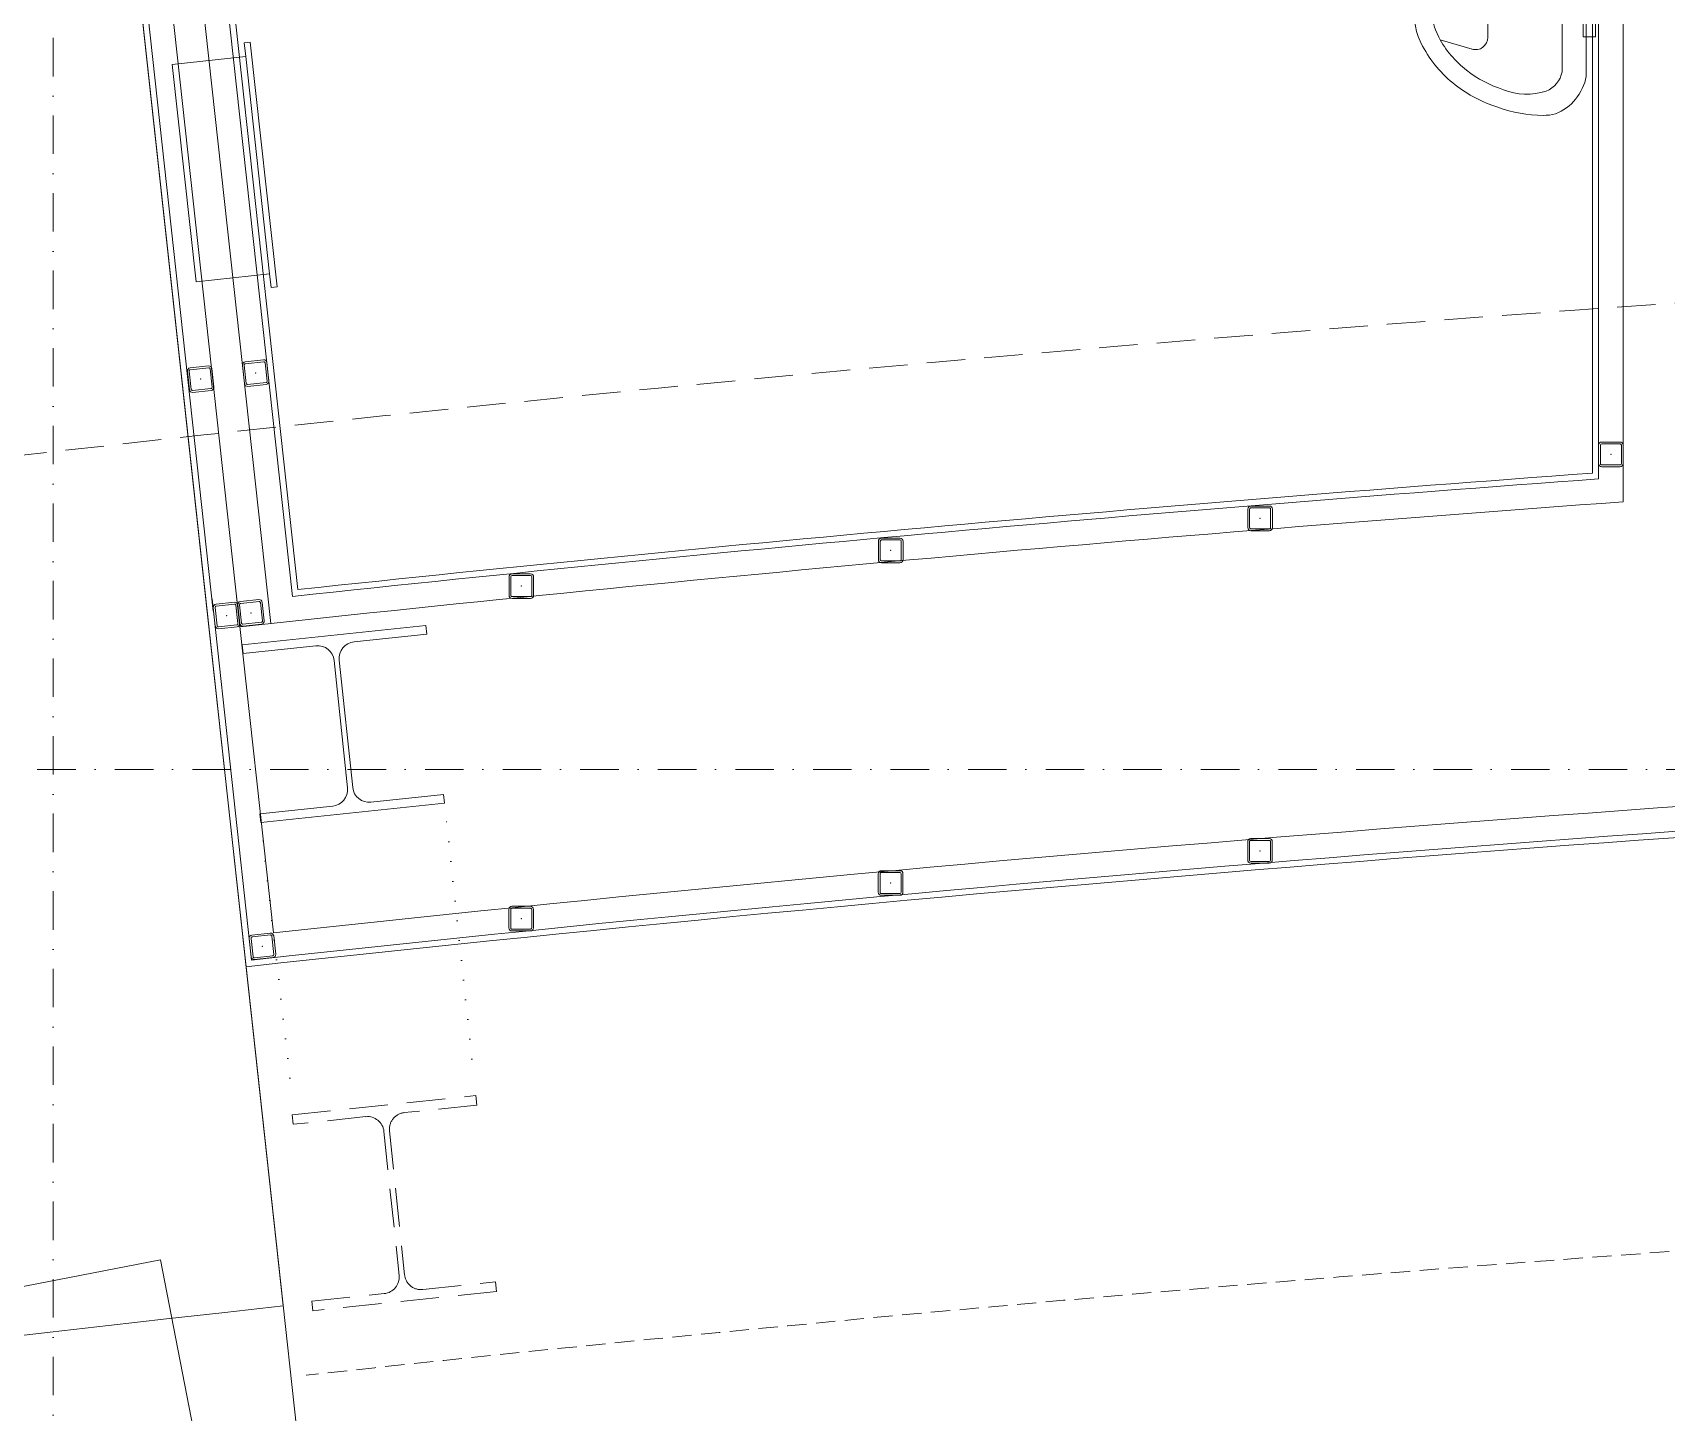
# Model space of a CAD drawing. Extents: x -1281 to 23780, y 0 to 7214.
# Drawn here: x 9964.1 to 10229.5, y 1880.6 to 2104.7 of the extents above; entities that cross this region are included whole.
import ezdxf

# ---------------------------------------------------------------- set-up
doc = ezdxf.new("R2010")
doc.units = 0
doc.header["$LTSCALE"] = 25
doc.header["$MEASUREMENT"] = 0
for name, pattern in [('DASHDOT2', [0.5, 0.25, -0.125, 0, -0.125]), ('DOT2', [0.125, 0, -0.125]), ('HIDDEN', [0.375, 0.25, -0.125])]:
    doc.linetypes.add(name, pattern=pattern)
doc.layers.get('0').update_dxf_attribs({"color": 9, "lineweight": 9})
for name, color, linetype, lineweight in [('04', 9, 'Continuous', 9), ('05V', 9, 'Continuous', 9), ('06C', 9, 'Continuous', 9), ('06D', 9, 'Continuous', 9), ('10', 9, 'Continuous', 9), ('11', 9, 'Continuous', 9), ('20', 9, 'DOT2', 9), ('24', 9, 'DASHDOT2', 9), ('35', 9, 'Continuous', 9)]:
    doc.layers.add(name, color=color, linetype=linetype, lineweight=lineweight)

# ---------------------------------------------------------------- blocks, each defined once
blk = doc.blocks.new('v-ak-kagıt kutusu-p-s')
blk.add_line((-177.5, -10), (177.5, -10))
blk.add_lwpolyline([(-200, 0), (200, 0), (200, -10), (177.5, -10), (177.5, -130), (-177.5, -130), (-177.5, -10), (-200, -10), (-200, 0)], close=True)
blk = doc.blocks.new('v-k-pisuar01-p-s')
at = {"linetype": 'DOT2'}
blk.add_line((0, -33), (0, 5), dxfattribs=at)
for p, q in [((-6.98, -18.56), (-5.47, -23.73)), ((-5.07, -16), (4.66, -16)), ((6.59, -18.52), (5.19, -23.78))]:
    blk.add_line(p, q)
for points in [[(11.42, 0), (-11.42, 0, 0.252384), (-17.51, -5, 0.055826), (-17.74, -7, 0.088182), (-16.42, -14.39, 0.087476), (-12.79, -21.28, 0.105521), (-6.48, -26.6, 0.141396), (0.13, -28, 0.121036), (6.87, -26.29, 0.105521), (12.81, -21.28, 0.087476), (16.45, -14.39, 0.088182), (17.76, -7, 0.066704), (17.51, -5, 0.252384), (11.42, 0)], [(13.57, -13.47, 0.172375), (13.81, -6.52, 0.252384), (10.66, -3.93), (-10.66, -3.93, 0.252384), (-13.81, -6.52, 0.172375), (-13.57, -13.47, 0.087476), (-10.42, -19.44, 0.105521), (-5.06, -23.95, 0.144004), (0.01, -25, 0.123151), (5.45, -23.64, 0.105521), (10.44, -19.44, 0.087476), (13.59, -13.47)]]:
    blk.add_lwpolyline(points, format="xyb")
blk.add_lwpolyline([(-5, -0.5), (-5, 1.5), (5, 1.5), (5, -0.5)], close=True)
for centre, radius, start, end in [((1.16, -7.48), 15.9, 200.6506, 202.1301), ((-1.14, -7.48), 15.9, 337.8699, 339.3494), ((-5.07, -18), 2, 90, 196.3895), ((4.66, -18), 2, 345.0686, 90)]:
    blk.add_arc(centre, radius, start, end)
blk = doc.blocks.new('A$C74064896')
at = {"layer": '05V', "xscale": -1, "rotation": 270}
blk.add_blockref('v-k-pisuar01-p-s', (-251, -121), dxfattribs=at)
at = {"layer": '05V', "linetype": 'Continuous', "xscale": -0.0999999999985448, "yscale": 0.0999999999985448, "zscale": 0.0999999999985448, "rotation": 276.2585252953874}
blk.add_blockref('v-ak-kagıt kutusu-p-s', (-465.82, -146.71), dxfattribs=at)
blk = doc.blocks.new('p-audi_arac')
at = {"layer": '06D', "lineweight": 0, "flags": 128}
blk.add_lwpolyline([(695.6, 0.8), (-4.4, 0.8), (-4.4, 400.8), (695.6, 400.8)], close=True, dxfattribs=at)
blk = doc.blocks.new('Prf-40x40')
for points in [[(1.5, -2), (-1.5, -2, -0.414214), (-2, -1.5), (-2, 1.5, -0.414214), (-1.5, 2), (1.5, 2, -0.414214), (2, 1.5), (2, -1.5, -0.414214)], [(1.5, -1.7), (-1.5, -1.7, -0.414214), (-1.7, -1.5), (-1.7, 1.5, -0.414214), (-1.5, 1.7), (1.5, 1.7, -0.414214), (1.7, 1.5), (1.7, -1.5, -0.414214)]]:
    blk.add_lwpolyline(points, format="xyb", close=True)
blk.add_point((0, 0))
blk = doc.blocks.new('prf-300')
at = {"linetype": 'Continuous'}
for p, q in [((0, 29), (30, 29)), ((0, 29), (0, 27.6)), ((0, 27.6), (11.88, 27.6)), ((30, 27.6), (18.13, 27.6)), ((30, 29), (30, 27.6)), ((14.58, 24.9), (14.58, 4.1)), ((15.43, 24.9), (15.43, 4.1)), ((0, 1.4), (11.88, 1.4)), ((0, 0), (0, 1.4)), ((30, 1.4), (18.13, 1.4)), ((30, 0), (30, 1.4)), ((0, 0), (30, 0))]:
    blk.add_line(p, q, dxfattribs=at)
for centre, start, end in [((11.88, 24.9), 0, 90), ((18.13, 24.9), 90, 180), ((11.88, 4.1), 270, 0), ((18.13, 4.1), 180, 270)]:
    blk.add_arc(centre, 2.7, start, end, dxfattribs=at)

msp = doc.modelspace()

# ---------------------------------------------------------------- linework, layer by layer
at = {"layer": '06C'}
msp.add_lwpolyline([(9998.81, 1952.98), (10012.63, 1826.73, -0.029535), (10726.45, 1862.43)], format="xyb", dxfattribs=at)
at = {"layer": '06D', "linetype": 'HIDDEN', "lineweight": 0}
for p, q in [((10006.29, 1928.94), (10036.13, 1932.07)), ((10036.13, 1932.07), (10036.29, 1930.53)), ((10036.29, 1930.53), (10024.51, 1929.3)), ((10006.45, 1927.4), (10006.29, 1928.94)), ((10018.24, 1928.64), (10006.45, 1927.4)), ((10021.21, 1926.23), (10023.66, 1902.86)), ((10022.1, 1926.33), (10024.56, 1902.96)), ((10039.47, 1900.25), (10009.64, 1897.12)), ((10027.52, 1900.55), (10039.31, 1901.79)), ((10039.31, 1901.79), (10039.47, 1900.25)), ((10009.47, 1898.66), (10021.26, 1899.9)), ((10009.64, 1897.12), (10009.47, 1898.66))]:
    msp.add_line(p, q, dxfattribs=at)
at = {"layer": '06D'}
for points in [[(9997.87, 2008.2), (9997.87, 2008.2, -0.009041), (10222.5, 2028.5), (10222.5, 2235), (10242.5, 2235), (10242.5, 2029.91)], [(9997.25, 2013.17), (10003.24, 1958.49, -0.029197), (10724.29, 1994.45, -0.029197)]]:
    msp.add_lwpolyline(points, format="xyb", dxfattribs=at)
for points in [[(9997.47, 2011.18), (9973.51, 2230.13)], [(9991.74, 2109.81), (10002.82, 2008.76)]]:
    msp.add_lwpolyline(points, dxfattribs=at)
at = {"layer": '06D', "linetype": 'HIDDEN', "lineweight": 0}
for centre, start, end in [((10024.79, 1926.61), 95.9961, 185.9961), ((10018.52, 1925.95), 5.9961, 95.9961), ((10020.98, 1902.58), 275.9961, 5.9961), ((10027.24, 1903.24), 185.9961, 275.9961)]:
    msp.add_arc(centre, 2.7, start, end, dxfattribs=at)
at = {"layer": '11'}
for points in [[(9992.5, 2010.64), (9967.4, 2240), (10052.5, 2240)], [(9993.49, 2010.75), (9968.51, 2239), (10051.5, 2239), (10051.5, 2231), (9995.71, 2231)], [(9995.71, 2110.25), (10006.36, 2013.14)], [(10002.27, 2013.71), (10002.28, 2013.71), (10002.28, 2013.71)]]:
    msp.add_lwpolyline(points, dxfattribs=at)
for points in [[(10006.36, 2013.14, -0.008533), (10218.5, 2032.22), (10218.5, 2231), (10143.5, 2231), (10143.5, 2239), (10321.5, 2239), (10321.5, 2231), (10246.5, 2231), (10246.5, 2034.2)], [(10217.5, 2230), (10217.5, 2033.15, 0.008456), (10007.23, 2014.24, 0.008495)], [(10007.23, 2014.24, 0.00004), (10007.23, 2014.24), (9996.68, 2110.55)], [(9992.28, 2012.62), (9998.81, 1952.98, -0.029399), (10724.25, 1989.45, -0.029399)], [(9993.28, 2012.73), (9999.7, 1954.08, -0.029359), (10724.25, 1990.45, -0.029359)]]:
    msp.add_lwpolyline(points, format="xyb", dxfattribs=at)
at = {"layer": '20', "linetype": 'HIDDEN', "lineweight": 0}
for points in [[(7497.5, 1433.22, -0.101512), (9968.66, 2228.47, -0.101512)], [(7129.5, 979.76, -0.152644), (10705.5, 2076.19, -0.10573)]]:
    msp.add_lwpolyline(points, format="xyb", dxfattribs=at)
at = {"layer": '20'}
for points in [[(10035.5, 1937.99), (10031.05, 1979.55)], [(10005.93, 1934.88), (10001.21, 1976.42)]]:
    msp.add_lwpolyline(points, dxfattribs=at)
at = {"layer": '20', "linetype": 'HIDDEN', "ltscale": 0.5}
msp.add_arc((10671.39, -4192.32), 6115, 89.48411, 96.222728, dxfattribs=at)
at = {"layer": '24'}
for points in [[(9967.5, 195), (9967.5, 4035)], [(6827.5, 1985), (11027.5, 1985)]]:
    msp.add_lwpolyline(points, dxfattribs=at)
at = {"layer": '35'}
msp.add_lwpolyline([(7909.5, 2803), (8525.5, 2803), (8525.5, 2363), (10472.5, 2363), (10472.5, 2240), (9967.4, 2240), (10004.84, 1897.89, 0.099521), (7703.07, 1167.17)], format="xyb", dxfattribs=at)
msp.add_lwpolyline([(10217.5, 2230), (10217.5, 2033.15, 0.008456), (10007.23, 2014.24), (9996.68, 2110.55), (9996.71, 2230), (10052.5, 2230), (10052.5, 2240), (10142.5, 2240), (10142.5, 2230)], format="xyb", close=True, dxfattribs=at)

# ---------------------------------------------------------------- block references
msp.add_blockref('A$C74064896', (10467.5, 2230))
at = {"layer": '04', "xscale": -1, "rotation": 10.97905675578669}
msp.add_blockref('p-audi_arac', (10056.95, 1511.06), dxfattribs=at)
at = {"layer": '10', "xscale": -1}
for p, rotation in [((10000.37, 2049.4), 96.25982961374353), ((9991.43, 2048.42), 96.25982961374353), ((9995.64, 2010.03), 96.25982961374353), ((9999.61, 2010.46), 96.25982961374353), ((10001.47, 1956.29), 6.214561600614514)]:
    msp.add_blockref('Prf-40x40', p, dxfattribs=dict(at, rotation=rotation))
for p in [(10220.5, 2036.2), (10163.52, 2025.81), (10103.52, 2020.6), (10043.52, 2014.81), (10163.5, 1971.8), (10103.5, 1966.59), (10043.5, 1960.8)]:
    msp.add_blockref('Prf-40x40', p, dxfattribs=at)
at = {"layer": '10', "linetype": 'Continuous', "rotation": 5.99605274372861}
msp.add_blockref('prf-300', (10001.21, 1976.42), dxfattribs=at)

doc.saveas('drawing.dxf')
